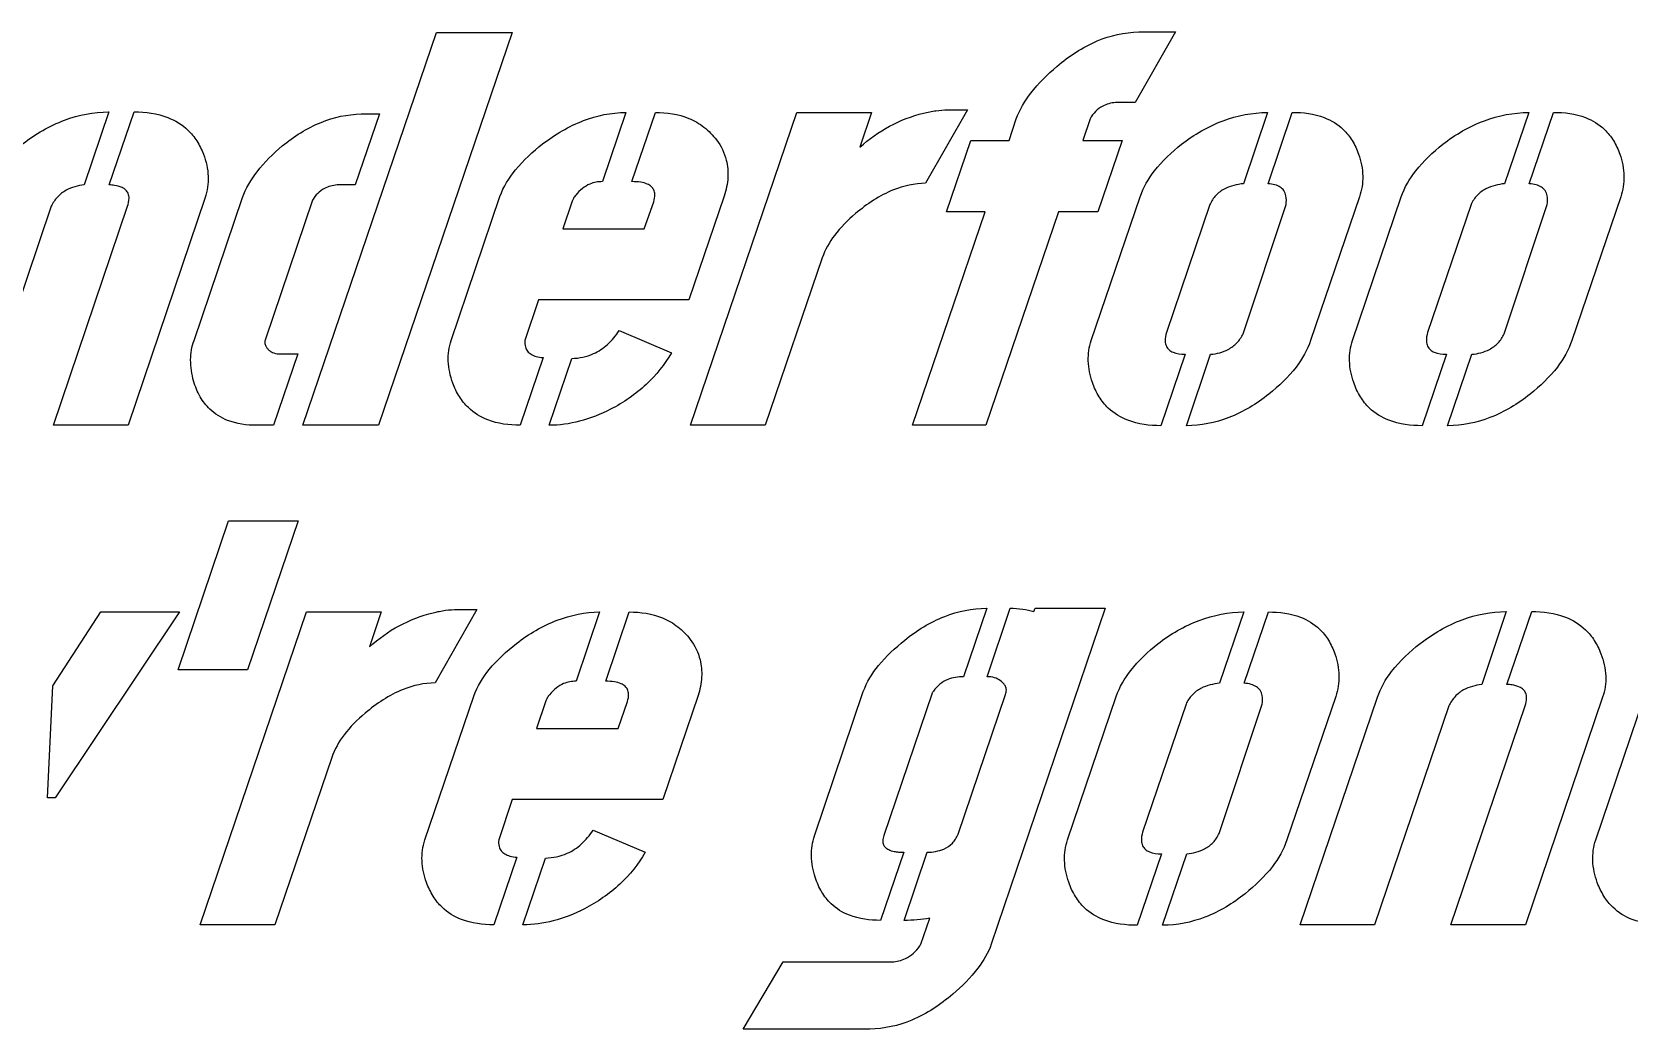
# Model space of a CAD drawing. Header units: inches. Extents: x 3.1 to 35.1, y -33.5 to 2.5.
# Drawn here: x 24.89 to 30.08, y -22.82 to -19.58 of the extents above; entities that cross this region are included whole.
import ezdxf

# ---------------------------------------------------------------- set-up
doc = ezdxf.new("R2010")
doc.units = ezdxf.units.IN
doc.header["$MEASUREMENT"] = 0

msp = doc.modelspace()

# ---------------------------------------------------------------- linework, layer by layer
for p, q in [((25.1384, -19.8371), (25.0583, -20.0746)), ((25.1397, -20.0746), (25.2211, -19.8371)), ((26.8206, -19.8385), (26.7445, -20.0639)), ((26.8406, -20.0639), (26.9166, -19.8385)), ((28.9084, -19.8385), (28.8297, -20.0706)), ((28.9097, -20.0706), (28.9884, -19.8385)), ((29.7582, -19.8385), (29.6794, -20.0706)), ((29.7595, -20.0706), (29.8382, -19.8385)), ((25.4158, -20.5802), (25.5733, -20.1159)), ((25.8014, -20.1239), (25.648, -20.5762)), ((26.2523, -20.5802), (26.411, -20.1119)), ((28.3347, -20.5802), (28.4935, -20.1133)), ((28.7203, -20.1386), (28.5789, -20.5548)), ((28.8283, -20.5588), (28.9684, -20.1386)), ((29.2072, -20.1133), (29.0484, -20.5802)), ((29.1845, -20.5802), (29.3433, -20.1133)), ((29.5701, -20.1386), (29.4286, -20.5548)), ((29.6781, -20.5588), (29.8182, -20.1386)), ((30.057, -20.1133), (29.8982, -20.5802)), ((26.7992, -20.5482), (26.9687, -20.6202)), ((28.6402, -20.6255), (28.5615, -20.8577)), ((28.6442, -20.8577), (28.7229, -20.6255)), ((29.49, -20.6255), (29.4113, -20.8577)), ((29.494, -20.8577), (29.5727, -20.6255)), ((26.5511, -20.6362), (26.4764, -20.8563)), ((26.5711, -20.8563), (26.6445, -20.6389)), ((27.9945, -21.4515), (27.9185, -21.6742)), ((27.9959, -21.6742), (28.0706, -21.4515)), ((26.7352, -21.4635), (26.6592, -21.6889)), ((26.7552, -21.6889), (26.8313, -21.4635)), ((28.831, -21.4635), (28.7523, -21.6956)), ((28.8323, -21.6956), (28.911, -21.4635)), ((29.6848, -21.4621), (29.6047, -21.6996)), ((29.6861, -21.6996), (29.7675, -21.4621)), ((26.1669, -22.2052), (26.3257, -21.7369)), ((27.4342, -22.1918), (27.593, -21.7223)), ((27.8171, -21.7276), (27.6597, -22.1905)), ((27.9012, -22.1865), (28.0559, -21.7316)), ((28.2574, -22.2052), (28.4161, -21.7383)), ((28.6429, -21.7636), (28.5015, -22.1798)), ((28.7509, -22.1838), (28.891, -21.7636)), ((29.1298, -21.7383), (28.9711, -22.2052)), ((29.9756, -22.2052), (30.1344, -21.7369)), ((26.7139, -22.1732), (26.8833, -22.2452)), ((26.4657, -22.2612), (26.391, -22.4813)), ((26.4857, -22.4813), (26.5591, -22.2639)), ((27.7251, -22.2452), (27.649, -22.4667)), ((27.7264, -22.4667), (27.8011, -22.2452)), ((28.5628, -22.2505), (28.4841, -22.4827)), ((28.5668, -22.4827), (28.6456, -22.2505)), ((27.7798, -22.544), (27.8091, -22.46))]:
    msp.add_line(p, q)
for points in [[(26.2043, -19.5783), (26.4511, -19.5783), (26.0162, -20.8563), (25.7694, -20.8563)], [(25.5279, -21.1673), (25.7547, -21.1673), (25.5893, -21.6516), (25.3638, -21.6516)], [(25.113, -21.4635), (25.3691, -21.4635), (24.9636, -22.0678), (24.9396, -22.0678), (24.9569, -21.7036)]]:
    msp.add_lwpolyline(points, close=True)
for points in [[(28.4895, -19.577), (28.6082, -19.577), (28.4775, -19.8064), (28.4134, -19.8064)], [(25.9601, -19.8438), (26.0188, -19.8438), (25.9401, -20.0746), (25.8814, -20.0746)], [(27.4596, -20.312), (27.2742, -20.8563), (27.0314, -20.8563), (27.3769, -19.8385), (27.6197, -19.8385), (27.5823, -19.9519)], [(27.8678, -19.8305), (27.9318, -19.8305), (27.7958, -20.0693)], [(28.3307, -19.8598), (28.3067, -19.9305), (28.4348, -19.9305), (28.3561, -20.1626), (28.228, -20.1626), (27.9919, -20.8563), (27.7531, -20.8563), (27.9892, -20.1626), (27.8638, -20.1626), (27.9425, -19.9305), (28.0679, -19.9305), (28.0906, -19.8598)], [(24.9516, -20.144), (24.7101, -20.8563), (24.4673, -20.8563), (24.7195, -20.1159)], [(25.4519, -20.1159), (25.2011, -20.8563), (24.9583, -20.8563), (25.1997, -20.144)], [(27.1408, -20.1106), (27.026, -20.4481), (26.5364, -20.4481), (26.4924, -20.5802)], [(26.6458, -20.1279), (26.6151, -20.2173), (26.8806, -20.2173), (26.9113, -20.1293)], [(25.6987, -20.6242), (25.7533, -20.6242), (25.6746, -20.8563), (25.6199, -20.8563)], [(26.2723, -21.4555), (26.3363, -21.4555), (26.2003, -21.6943)], [(28.148, -21.4621), (28.152, -21.4515), (28.3801, -21.4515), (28.0092, -22.544)], [(25.8641, -21.937), (25.6786, -22.4813), (25.4358, -22.4813), (25.7814, -21.4635), (26.0242, -21.4635), (25.9868, -21.5769)], [(27.0554, -21.7356), (26.9406, -22.0731), (26.4511, -22.0731), (26.407, -22.2052)], [(26.5604, -21.7529), (26.5298, -21.8423), (26.7952, -21.8423), (26.8259, -21.7543)], [(29.498, -21.769), (29.2566, -22.4813), (29.0138, -22.4813), (29.2659, -21.7409)], [(29.9983, -21.7409), (29.7475, -22.4813), (29.5047, -22.4813), (29.7461, -21.769)], [(27.6143, -22.8202), (27.2021, -22.8202), (27.3329, -22.6014), (27.6864, -22.6014)]]:
    msp.add_lwpolyline(points)
for points, knots in [([(28.2227, -19.689), (28.2623, -19.6555), (28.3062, -19.6265), (28.3974, -19.5881), (28.4425, -19.5779), (28.4895, -19.577)], [0, 0, 0, 0, 0.395762, 0.395762, 0.7536368, 0.7536368, 0.7536368, 0.7536368]), ([(28.0906, -19.8598), (28.1014, -19.8295), (28.1186, -19.8012), (28.1627, -19.7442), (28.1924, -19.715), (28.2227, -19.689)], [0, 0, 0, 0, 0.2452932, 0.2452932, 0.5496354, 0.5496354, 0.5496354, 0.5496354]), ([(24.8582, -19.9412), (24.9, -19.909), (24.9455, -19.8822), (25.0412, -19.8466), (25.089, -19.8376), (25.1384, -19.8371)], [0, 0, 0, 0, 0.4017642, 0.4017642, 0.7778119, 0.7778119, 0.7778119, 0.7778119]), ([(25.2211, -19.8371), (25.2581, -19.8371), (25.296, -19.8419), (25.3551, -19.8648), (25.3771, -19.8783), (25.407, -19.907), (25.4165, -19.9187), (25.4335, -19.945), (25.4407, -19.9595), (25.4465, -19.9745)], [0, 0, 0, 0, 0.2823979, 0.2823979, 0.4822479, 0.4822479, 0.5978415, 0.5978415, 0.7206222, 0.7206222, 0.7206222, 0.7206222]), ([(25.7027, -19.9479), (25.741, -19.9165), (25.7831, -19.8897), (25.8711, -19.8541), (25.9148, -19.8447), (25.9601, -19.8438)], [0, 0, 0, 0, 0.3773323, 0.3773323, 0.7228681, 0.7228681, 0.7228681, 0.7228681]), ([(26.5498, -19.9412), (26.5905, -19.91), (26.6349, -19.8837), (26.7272, -19.8486), (26.7731, -19.8394), (26.8206, -19.8385)], [0, 0, 0, 0, 0.3909347, 0.3909347, 0.7525892, 0.7525892, 0.7525892, 0.7525892]), ([(26.9166, -19.8385), (26.9538, -19.8385), (26.991, -19.8439), (27.0431, -19.8654), (27.0596, -19.8749), (27.0902, -19.8986), (27.1036, -19.9124), (27.1154, -19.9278)], [0, 0, 0, 0, 0.2832723, 0.2832723, 0.4295154, 0.4295154, 0.577475, 0.577475, 0.577475, 0.577475]), ([(27.5823, -19.9519), (27.6117, -19.9251), (27.6437, -19.9022), (27.7137, -19.8647), (27.7506, -19.8508), (27.7891, -19.8411)], [0, 0, 0, 0, 0.3023699, 0.3023699, 0.6049017, 0.6049017, 0.6049017, 0.6049017]), ([(27.7891, -19.8411), (27.8024, -19.8377), (27.8159, -19.835), (27.8422, -19.8314), (27.855, -19.8305), (27.8678, -19.8305)], [0, 0, 0, 0, 0.104504, 0.104504, 0.2022604, 0.2022604, 0.2022604, 0.2022604]), ([(28.4134, -19.8064), (28.3989, -19.8078), (28.3848, -19.8115), (28.3633, -19.8228), (28.3557, -19.8285), (28.3416, -19.8426), (28.3357, -19.8509), (28.3307, -19.8598)], [0, 0, 0, 0, 0.1111193, 0.1111193, 0.1850318, 0.1850318, 0.2627483, 0.2627483, 0.2627483, 0.2627483]), ([(28.6282, -19.9425), (28.6695, -19.9105), (28.7146, -19.884), (28.8103, -19.8485), (28.8586, -19.8394), (28.9084, -19.8385)], [0, 0, 0, 0, 0.3985626, 0.3985626, 0.778081, 0.778081, 0.778081, 0.778081]), ([(28.9884, -19.8385), (29.0237, -19.8385), (29.0599, -19.843), (29.1159, -19.8646), (29.1367, -19.8773), (29.1657, -19.905), (29.1753, -19.917), (29.1921, -19.944), (29.199, -19.959), (29.2045, -19.9745)], [0, 0, 0, 0, 0.2689088, 0.2689088, 0.4572179, 0.4572179, 0.5745393, 0.5745393, 0.6998636, 0.6998636, 0.6998636, 0.6998636]), ([(29.478, -19.9425), (29.5193, -19.9105), (29.5644, -19.884), (29.6601, -19.8485), (29.7083, -19.8394), (29.7582, -19.8385)], [0, 0, 0, 0, 0.3985626, 0.3985626, 0.778081, 0.778081, 0.778081, 0.778081]), ([(29.8382, -19.8385), (29.8735, -19.8385), (29.9096, -19.843), (29.9657, -19.8646), (29.9865, -19.8773), (30.0155, -19.905), (30.025, -19.917), (30.0419, -19.944), (30.0488, -19.959), (30.0543, -19.9745)], [0, 0, 0, 0, 0.2689088, 0.2689088, 0.4572179, 0.4572179, 0.5745393, 0.5745393, 0.6998636, 0.6998636, 0.6998636, 0.6998636]), ([(25.5733, -20.1159), (25.5843, -20.0856), (25.6013, -20.0575), (25.6446, -20.0012), (25.6731, -19.973), (25.7027, -19.9479)], [0, 0, 0, 0, 0.2461262, 0.2461262, 0.5419282, 0.5419282, 0.5419282, 0.5419282]), ([(26.411, -20.1119), (26.4226, -20.0806), (26.4407, -20.0518), (26.4872, -19.9945), (26.518, -19.9662), (26.5498, -19.9412)], [0, 0, 0, 0, 0.2547163, 0.2547163, 0.5628556, 0.5628556, 0.5628556, 0.5628556]), ([(27.1154, -19.9278), (27.1303, -19.9479), (27.1414, -19.9698), (27.1521, -20.0124), (27.1536, -20.0311), (27.1513, -20.0706), (27.1471, -20.091), (27.1408, -20.1106)], [0, 0, 0, 0, 0.1902216, 0.1902216, 0.3344606, 0.3344606, 0.4917357, 0.4917357, 0.4917357, 0.4917357]), ([(28.4935, -20.1133), (28.5038, -20.0827), (28.5205, -20.0546), (28.5654, -19.9969), (28.5964, -19.9679), (28.6282, -19.9425)], [0, 0, 0, 0, 0.2461082, 0.2461082, 0.55703, 0.55703, 0.55703, 0.55703]), ([(29.3433, -20.1133), (29.3536, -20.0827), (29.3703, -20.0546), (29.4152, -19.9969), (29.4461, -19.9679), (29.478, -19.9425)], [0, 0, 0, 0, 0.2461082, 0.2461082, 0.55703, 0.55703, 0.55703, 0.55703]), ([(25.4465, -19.9745), (25.4553, -19.9979), (25.4609, -20.0223), (25.4627, -20.0708), (25.4594, -20.0937), (25.4519, -20.1159)], [0, 0, 0, 0, 0.1903067, 0.1903067, 0.3696106, 0.3696106, 0.3696106, 0.3696106]), ([(29.2045, -19.9745), (29.2125, -19.9976), (29.2174, -20.0215), (29.2183, -20.069), (29.2148, -20.0915), (29.2072, -20.1133)], [0, 0, 0, 0, 0.1859529, 0.1859529, 0.3619187, 0.3619187, 0.3619187, 0.3619187]), ([(30.0543, -19.9745), (30.0623, -19.9976), (30.0672, -20.0215), (30.0681, -20.069), (30.0645, -20.0915), (30.057, -20.1133)], [0, 0, 0, 0, 0.1859529, 0.1859529, 0.3619187, 0.3619187, 0.3619187, 0.3619187]), ([(25.0583, -20.0746), (25.038, -20.077), (25.0177, -20.0822), (24.9892, -20.0979), (24.9798, -20.1051), (24.9633, -20.1229), (24.9567, -20.1329), (24.9516, -20.144)], [0, 0, 0, 0, 0.1560635, 0.1560635, 0.2476513, 0.2476513, 0.3401971, 0.3401971, 0.3401971, 0.3401971]), ([(25.157, -20.0759), (25.1543, -20.0755), (25.1515, -20.0751), (25.1457, -20.0747), (25.1427, -20.0746), (25.1397, -20.0746)], [0, 0, 0, 0, 0.02131891, 0.02131891, 0.04418836, 0.04418836, 0.04418836, 0.04418836]), ([(25.1997, -20.144), (25.2025, -20.1358), (25.2046, -20.1267), (25.2045, -20.1127), (25.2037, -20.1075), (25.1999, -20.0984), (25.1974, -20.0947), (25.1905, -20.0879), (25.1862, -20.0851), (25.174, -20.0793), (25.1653, -20.0772), (25.157, -20.0759)], [0, 0, 0, 0, 0.0660233, 0.0660233, 0.1066, 0.1066, 0.1410144, 0.1410144, 0.1800168, 0.1800168, 0.2438574, 0.2438574, 0.2438574, 0.2438574]), ([(25.8814, -20.0746), (25.8669, -20.076), (25.8528, -20.0798), (25.832, -20.0908), (25.8249, -20.096), (25.8118, -20.1087), (25.8062, -20.116), (25.8014, -20.1239)], [0, 0, 0, 0, 0.1114576, 0.1114576, 0.1792602, 0.1792602, 0.2499428, 0.2499428, 0.2499428, 0.2499428]), ([(26.7445, -20.0639), (26.7304, -20.0639), (26.7167, -20.0663), (26.6949, -20.0754), (26.6868, -20.0803), (26.6713, -20.0925), (26.6642, -20.0999), (26.6578, -20.1079)], [0, 0, 0, 0, 0.1076722, 0.1076722, 0.1801889, 0.1801889, 0.2580855, 0.2580855, 0.2580855, 0.2580855]), ([(26.9113, -20.1293), (26.9136, -20.1216), (26.9153, -20.1133), (26.9146, -20.1003), (26.9136, -20.0954), (26.9095, -20.0868), (26.9069, -20.0833), (26.8998, -20.0767), (26.8952, -20.0739), (26.8836, -20.0689), (26.8761, -20.0671), (26.8596, -20.0644), (26.8499, -20.0639), (26.8406, -20.0639)], [0, 0, 0, 0, 0.0608787, 0.0608787, 0.0994011, 0.0994011, 0.1331243, 0.1331243, 0.173307, 0.173307, 0.2293628, 0.2293628, 0.3002935, 0.3002935, 0.3002935, 0.3002935]), ([(27.7958, -20.0693), (27.7596, -20.0697), (27.7248, -20.0774), (27.6461, -20.1088), (27.6047, -20.1366), (27.5676, -20.168)], [0, 0, 0, 0, 0.2753079, 0.2753079, 0.6454451, 0.6454451, 0.6454451, 0.6454451]), ([(28.8297, -20.0706), (28.8087, -20.0726), (28.7875, -20.0774), (28.758, -20.0927), (28.7483, -20.0998), (28.7317, -20.1175), (28.7252, -20.1275), (28.7203, -20.1386)], [0, 0, 0, 0, 0.160242, 0.160242, 0.2527267, 0.2527267, 0.3450006, 0.3450006, 0.3450006, 0.3450006]), ([(28.9684, -20.1386), (28.9698, -20.1292), (28.9701, -20.1193), (28.9669, -20.104), (28.9647, -20.0983), (28.9581, -20.0887), (28.9542, -20.0849), (28.9444, -20.0783), (28.9384, -20.0759), (28.925, -20.0721), (28.9173, -20.071), (28.9097, -20.0706)], [0, 0, 0, 0, 0.072211, 0.072211, 0.1189479, 0.1189479, 0.1607822, 0.1607822, 0.2089887, 0.2089887, 0.2667635, 0.2667635, 0.2667635, 0.2667635]), ([(29.6794, -20.0706), (29.6585, -20.0726), (29.6373, -20.0774), (29.6078, -20.0927), (29.5981, -20.0998), (29.5815, -20.1175), (29.575, -20.1275), (29.5701, -20.1386)], [0, 0, 0, 0, 0.160242, 0.160242, 0.2527267, 0.2527267, 0.3450006, 0.3450006, 0.3450006, 0.3450006]), ([(29.8182, -20.1386), (29.8196, -20.1292), (29.8199, -20.1193), (29.8167, -20.104), (29.8145, -20.0983), (29.8079, -20.0887), (29.804, -20.0849), (29.7942, -20.0783), (29.7882, -20.0759), (29.7748, -20.0721), (29.7671, -20.071), (29.7595, -20.0706)], [0, 0, 0, 0, 0.072211, 0.072211, 0.1189479, 0.1189479, 0.1607822, 0.1607822, 0.2089887, 0.2089887, 0.2667635, 0.2667635, 0.2667635, 0.2667635]), ([(26.6578, -20.1079), (26.655, -20.1111), (26.6524, -20.1146), (26.6483, -20.1213), (26.6468, -20.1246), (26.6458, -20.1279)], [0, 0, 0, 0, 0.03242563, 0.03242563, 0.0592663, 0.0592663, 0.0592663, 0.0592663]), ([(27.5676, -20.168), (27.5426, -20.189), (27.5189, -20.2125), (27.4825, -20.2611), (27.4686, -20.2855), (27.4596, -20.312)], [0, 0, 0, 0, 0.2487959, 0.2487959, 0.462033, 0.462033, 0.462033, 0.462033]), ([(26.6445, -20.6389), (26.6691, -20.6382), (26.6929, -20.6334), (26.7322, -20.6159), (26.7473, -20.6058), (26.7758, -20.5803), (26.7884, -20.5648), (26.7992, -20.5482)], [0, 0, 0, 0, 0.1875295, 0.1875295, 0.3274403, 0.3274403, 0.4788506, 0.4788506, 0.4788506, 0.4788506]), ([(28.5789, -20.5548), (28.5763, -20.5637), (28.5745, -20.5734), (28.5753, -20.5884), (28.5765, -20.5939), (28.5809, -20.6034), (28.5837, -20.6071), (28.5913, -20.614), (28.596, -20.6167), (28.6123, -20.6236), (28.6263, -20.6253), (28.6402, -20.6255)], [0, 0, 0, 0, 0.0704499, 0.0704499, 0.1135772, 0.1135772, 0.1499857, 0.1499857, 0.1909354, 0.1909354, 0.2848872, 0.2848872, 0.2848872, 0.2848872]), ([(28.7229, -20.6255), (28.7428, -20.6235), (28.7626, -20.6187), (28.7907, -20.6038), (28.8001, -20.5968), (28.8166, -20.5795), (28.8232, -20.5697), (28.8283, -20.5588)], [0, 0, 0, 0, 0.1521388, 0.1521388, 0.2423655, 0.2423655, 0.3335814, 0.3335814, 0.3335814, 0.3335814]), ([(29.4286, -20.5548), (29.4261, -20.5637), (29.4243, -20.5734), (29.4251, -20.5884), (29.4262, -20.5939), (29.4307, -20.6034), (29.4335, -20.6071), (29.4411, -20.614), (29.4457, -20.6167), (29.4621, -20.6236), (29.476, -20.6253), (29.49, -20.6255)], [0, 0, 0, 0, 0.0704499, 0.0704499, 0.1135772, 0.1135772, 0.1499857, 0.1499857, 0.1909354, 0.1909354, 0.2848872, 0.2848872, 0.2848872, 0.2848872]), ([(29.5727, -20.6255), (29.5926, -20.6235), (29.6124, -20.6187), (29.6405, -20.6038), (29.6499, -20.5968), (29.6664, -20.5795), (29.6729, -20.5697), (29.6781, -20.5588)], [0, 0, 0, 0, 0.1521388, 0.1521388, 0.2423655, 0.2423655, 0.3335814, 0.3335814, 0.3335814, 0.3335814]), ([(25.4145, -20.7123), (25.4083, -20.6898), (25.4046, -20.6666), (25.405, -20.6216), (25.4086, -20.6006), (25.4158, -20.5802)], [0, 0, 0, 0, 0.177942, 0.177942, 0.3426327, 0.3426327, 0.3426327, 0.3426327]), ([(25.648, -20.5762), (25.6467, -20.58), (25.6461, -20.584), (25.6466, -20.5917), (25.6476, -20.5952), (25.6505, -20.6013), (25.6522, -20.6038), (25.6562, -20.6088), (25.6587, -20.6113), (25.6613, -20.6135)], [0, 0, 0, 0, 0.0308255, 0.0308255, 0.0590168, 0.0590168, 0.082026, 0.082026, 0.1081704, 0.1081704, 0.1081704, 0.1081704]), ([(25.6613, -20.6135), (25.6655, -20.6169), (25.6702, -20.6192), (25.6827, -20.6234), (25.6908, -20.6242), (25.6987, -20.6242)], [0, 0, 0, 0, 0.0405309, 0.0405309, 0.1003683, 0.1003683, 0.1003683, 0.1003683]), ([(26.2576, -20.7189), (26.2493, -20.6959), (26.2439, -20.672), (26.2421, -20.6245), (26.2451, -20.6021), (26.2523, -20.5802)], [0, 0, 0, 0, 0.1864938, 0.1864938, 0.3619601, 0.3619601, 0.3619601, 0.3619601]), ([(26.4924, -20.5802), (26.4917, -20.5873), (26.4918, -20.5947), (26.4951, -20.6066), (26.4974, -20.6113), (26.5038, -20.6195), (26.5078, -20.6228), (26.5174, -20.6286), (26.5232, -20.6309), (26.5362, -20.6345), (26.5438, -20.6356), (26.5511, -20.6362)], [0, 0, 0, 0, 0.0546635, 0.0546635, 0.0945088, 0.0945088, 0.1339953, 0.1339953, 0.1804319, 0.1804319, 0.2366498, 0.2366498, 0.2366498, 0.2366498]), ([(26.9687, -20.6202), (26.9466, -20.6589), (26.9192, -20.6933), (26.8521, -20.7558), (26.813, -20.7824), (26.7712, -20.8043)], [0, 0, 0, 0, 0.3390638, 0.3390638, 0.6988259, 0.6988259, 0.6988259, 0.6988259]), ([(28.3387, -20.7176), (28.3308, -20.6946), (28.3258, -20.6708), (28.3244, -20.6239), (28.3275, -20.6017), (28.3347, -20.5802)], [0, 0, 0, 0, 0.1849979, 0.1849979, 0.3579647, 0.3579647, 0.3579647, 0.3579647]), ([(29.0484, -20.5802), (29.0381, -20.6117), (29.0213, -20.6406), (28.9759, -20.6996), (28.9447, -20.7291), (28.9124, -20.7549)], [0, 0, 0, 0, 0.2524055, 0.2524055, 0.5679557, 0.5679557, 0.5679557, 0.5679557]), ([(29.1885, -20.7176), (29.1806, -20.6946), (29.1755, -20.6708), (29.1742, -20.6239), (29.1773, -20.6017), (29.1845, -20.5802)], [0, 0, 0, 0, 0.1849979, 0.1849979, 0.3579647, 0.3579647, 0.3579647, 0.3579647]), ([(29.8982, -20.5802), (29.8879, -20.6117), (29.8711, -20.6406), (29.8256, -20.6996), (29.7945, -20.7291), (29.7622, -20.7549)], [0, 0, 0, 0, 0.2524055, 0.2524055, 0.5679557, 0.5679557, 0.5679557, 0.5679557]), ([(25.6199, -20.8563), (25.5877, -20.8563), (25.5549, -20.8521), (25.5032, -20.8319), (25.4838, -20.8198), (25.4548, -20.7918), (25.4446, -20.7784), (25.4268, -20.7475), (25.4198, -20.7301), (25.4145, -20.7123)], [0, 0, 0, 0, 0.2456391, 0.2456391, 0.4226969, 0.4226969, 0.5523402, 0.5523402, 0.6940037, 0.6940037, 0.6940037, 0.6940037]), ([(26.4764, -20.8563), (26.4408, -20.8563), (26.4045, -20.8517), (26.3477, -20.8296), (26.3265, -20.8166), (26.2971, -20.7883), (26.2875, -20.7763), (26.2704, -20.7493), (26.2633, -20.7344), (26.2576, -20.7189)], [0, 0, 0, 0, 0.2710846, 0.2710846, 0.4640273, 0.4640273, 0.5815354, 0.5815354, 0.7070764, 0.7070764, 0.7070764, 0.7070764]), ([(28.5615, -20.8577), (28.525, -20.8577), (28.4874, -20.8531), (28.4297, -20.8309), (28.4084, -20.818), (28.3785, -20.7896), (28.3686, -20.7772), (28.3513, -20.7492), (28.3442, -20.7337), (28.3387, -20.7176)], [0, 0, 0, 0, 0.2783594, 0.2783594, 0.4708585, 0.4708585, 0.592179, 0.592179, 0.7216749, 0.7216749, 0.7216749, 0.7216749]), ([(29.4113, -20.8577), (29.3748, -20.8577), (29.3372, -20.8531), (29.2795, -20.8309), (29.2581, -20.818), (29.2283, -20.7896), (29.2184, -20.7772), (29.2011, -20.7492), (29.194, -20.7337), (29.1885, -20.7176)], [0, 0, 0, 0, 0.2783594, 0.2783594, 0.4708585, 0.4708585, 0.592179, 0.592179, 0.7216749, 0.7216749, 0.7216749, 0.7216749]), ([(28.9124, -20.7549), (28.8728, -20.7866), (28.8293, -20.8132), (28.7376, -20.8483), (28.6917, -20.8572), (28.6442, -20.8577)], [0, 0, 0, 0, 0.3865927, 0.3865927, 0.7484413, 0.7484413, 0.7484413, 0.7484413]), ([(29.7622, -20.7549), (29.7225, -20.7866), (29.6791, -20.8132), (29.5874, -20.8483), (29.5415, -20.8572), (29.494, -20.8577)], [0, 0, 0, 0, 0.3865927, 0.3865927, 0.7484413, 0.7484413, 0.7484413, 0.7484413]), ([(26.7712, -20.8043), (26.7389, -20.8207), (26.705, -20.8342), (26.6375, -20.8517), (26.6045, -20.8563), (26.5711, -20.8563)], [0, 0, 0, 0, 0.2765005, 0.2765005, 0.5311561, 0.5311561, 0.5311561, 0.5311561]), ([(26.1936, -21.4661), (26.2069, -21.4627), (26.2203, -21.46), (26.2467, -21.4564), (26.2595, -21.4555), (26.2723, -21.4555)], [0, 0, 0, 0, 0.104504, 0.104504, 0.2022604, 0.2022604, 0.2022604, 0.2022604]), ([(27.7277, -21.5555), (27.7672, -21.5235), (27.8105, -21.4966), (27.9018, -21.461), (27.9473, -21.4519), (27.9945, -21.4515)], [0, 0, 0, 0, 0.38692, 0.38692, 0.7465498, 0.7465498, 0.7465498, 0.7465498]), ([(28.0706, -21.4515), (28.0844, -21.4515), (28.0983, -21.4522), (28.1241, -21.4558), (28.1362, -21.4584), (28.148, -21.4621)], [0, 0, 0, 0, 0.1050247, 0.1050247, 0.1987232, 0.1987232, 0.1987232, 0.1987232]), ([(25.9868, -21.5769), (26.0161, -21.5501), (26.0482, -21.5272), (26.1182, -21.4897), (26.1551, -21.4758), (26.1936, -21.4661)], [0, 0, 0, 0, 0.3023699, 0.3023699, 0.6049017, 0.6049017, 0.6049017, 0.6049017]), ([(26.4644, -21.5662), (26.5051, -21.535), (26.5495, -21.5087), (26.6419, -21.4736), (26.6877, -21.4644), (26.7352, -21.4635)], [0, 0, 0, 0, 0.3909347, 0.3909347, 0.7525892, 0.7525892, 0.7525892, 0.7525892]), ([(26.8313, -21.4635), (26.8684, -21.4635), (26.9056, -21.4689), (26.9578, -21.4904), (26.9743, -21.4999), (27.0048, -21.5236), (27.0183, -21.5374), (27.03, -21.5528)], [0, 0, 0, 0, 0.2832723, 0.2832723, 0.4295154, 0.4295154, 0.577475, 0.577475, 0.577475, 0.577475]), ([(28.5508, -21.5675), (28.5922, -21.5355), (28.6372, -21.509), (28.7329, -21.4735), (28.7812, -21.4644), (28.831, -21.4635)], [0, 0, 0, 0, 0.3985626, 0.3985626, 0.778081, 0.778081, 0.778081, 0.778081]), ([(28.911, -21.4635), (28.9463, -21.4635), (28.9825, -21.468), (29.0385, -21.4896), (29.0593, -21.5023), (29.0883, -21.53), (29.0979, -21.542), (29.1147, -21.569), (29.1217, -21.584), (29.1271, -21.5995)], [0, 0, 0, 0, 0.2689088, 0.2689088, 0.4572179, 0.4572179, 0.5745393, 0.5745393, 0.6998636, 0.6998636, 0.6998636, 0.6998636]), ([(29.4046, -21.5662), (29.4464, -21.534), (29.4919, -21.5072), (29.5876, -21.4716), (29.6354, -21.4626), (29.6848, -21.4621)], [0, 0, 0, 0, 0.4017642, 0.4017642, 0.7778119, 0.7778119, 0.7778119, 0.7778119]), ([(29.7675, -21.4621), (29.8046, -21.4621), (29.8424, -21.4669), (29.9015, -21.4898), (29.9235, -21.5033), (29.9534, -21.532), (29.9629, -21.5437), (29.9799, -21.57), (29.9871, -21.5845), (29.9929, -21.5995)], [0, 0, 0, 0, 0.2823979, 0.2823979, 0.4822479, 0.4822479, 0.5978415, 0.5978415, 0.7206222, 0.7206222, 0.7206222, 0.7206222]), ([(27.03, -21.5528), (27.045, -21.5729), (27.056, -21.5948), (27.0667, -21.6374), (27.0682, -21.6561), (27.0659, -21.6956), (27.0617, -21.716), (27.0554, -21.7356)], [0, 0, 0, 0, 0.1902216, 0.1902216, 0.3344606, 0.3344606, 0.4917357, 0.4917357, 0.4917357, 0.4917357]), ([(27.593, -21.7223), (27.6045, -21.6916), (27.6221, -21.6634), (27.6673, -21.6074), (27.697, -21.5798), (27.7277, -21.5555)], [0, 0, 0, 0, 0.2499175, 0.2499175, 0.5488683, 0.5488683, 0.5488683, 0.5488683]), ([(26.3257, -21.7369), (26.3372, -21.7056), (26.3553, -21.6768), (26.4018, -21.6195), (26.4327, -21.5912), (26.4644, -21.5662)], [0, 0, 0, 0, 0.2547163, 0.2547163, 0.5628556, 0.5628556, 0.5628556, 0.5628556]), ([(28.4161, -21.7383), (28.4265, -21.7077), (28.4432, -21.6796), (28.4881, -21.6219), (28.519, -21.5929), (28.5508, -21.5675)], [0, 0, 0, 0, 0.2461082, 0.2461082, 0.55703, 0.55703, 0.55703, 0.55703]), ([(29.1271, -21.5995), (29.1351, -21.6226), (29.14, -21.6465), (29.1409, -21.694), (29.1374, -21.7165), (29.1298, -21.7383)], [0, 0, 0, 0, 0.1859529, 0.1859529, 0.3619187, 0.3619187, 0.3619187, 0.3619187]), ([(29.2659, -21.7409), (29.2759, -21.7105), (29.2922, -21.6825), (29.3379, -21.623), (29.3708, -21.5926), (29.4046, -21.5662)], [0, 0, 0, 0, 0.2441904, 0.2441904, 0.571882, 0.571882, 0.571882, 0.571882]), ([(29.9929, -21.5995), (30.0017, -21.6229), (30.0073, -21.6473), (30.0092, -21.6958), (30.0059, -21.7187), (29.9983, -21.7409)], [0, 0, 0, 0, 0.1903067, 0.1903067, 0.3696106, 0.3696106, 0.3696106, 0.3696106]), ([(26.2003, -21.6943), (26.1641, -21.6947), (26.1292, -21.7024), (26.0506, -21.7338), (26.0091, -21.7616), (25.9721, -21.793)], [0, 0, 0, 0, 0.2753079, 0.2753079, 0.6454451, 0.6454451, 0.6454451, 0.6454451]), ([(26.6592, -21.6889), (26.645, -21.6889), (26.6313, -21.6913), (26.6095, -21.7004), (26.6014, -21.7053), (26.5859, -21.7175), (26.5788, -21.7249), (26.5725, -21.7329)], [0, 0, 0, 0, 0.1076722, 0.1076722, 0.1801889, 0.1801889, 0.2580855, 0.2580855, 0.2580855, 0.2580855]), ([(26.8259, -21.7543), (26.8283, -21.7466), (26.8299, -21.7383), (26.8292, -21.7253), (26.8282, -21.7204), (26.8241, -21.7118), (26.8215, -21.7083), (26.8144, -21.7017), (26.8098, -21.6989), (26.7982, -21.6939), (26.7907, -21.6921), (26.7742, -21.6894), (26.7645, -21.6889), (26.7552, -21.6889)], [0, 0, 0, 0, 0.0608787, 0.0608787, 0.0994011, 0.0994011, 0.1331243, 0.1331243, 0.173307, 0.173307, 0.2293628, 0.2293628, 0.3002935, 0.3002935, 0.3002935, 0.3002935]), ([(27.9185, -21.6742), (27.9011, -21.6742), (27.8839, -21.6768), (27.8585, -21.6872), (27.8499, -21.6922), (27.834, -21.705), (27.8271, -21.7125), (27.8211, -21.7209)], [0, 0, 0, 0, 0.132254, 0.132254, 0.2088333, 0.2088333, 0.2873367, 0.2873367, 0.2873367, 0.2873367]), ([(28.0399, -21.6876), (28.034, -21.683), (28.0274, -21.6797), (28.0124, -21.6752), (28.0041, -21.6742), (27.9959, -21.6742)], [0, 0, 0, 0, 0.0569536, 0.0569536, 0.1196219, 0.1196219, 0.1196219, 0.1196219]), ([(28.0559, -21.7316), (28.0576, -21.727), (28.0586, -21.7222), (28.0583, -21.7132), (28.0573, -21.7093), (28.0541, -21.7022), (28.0519, -21.6991), (28.0467, -21.693), (28.0434, -21.6901), (28.0399, -21.6876)], [0, 0, 0, 0, 0.0372206, 0.0372206, 0.0685337, 0.0685337, 0.0970594, 0.0970594, 0.1298019, 0.1298019, 0.1298019, 0.1298019]), ([(28.7523, -21.6956), (28.7314, -21.6976), (28.7101, -21.7024), (28.6807, -21.7177), (28.671, -21.7248), (28.6543, -21.7425), (28.6478, -21.7525), (28.6429, -21.7636)], [0, 0, 0, 0, 0.160242, 0.160242, 0.2527267, 0.2527267, 0.3450006, 0.3450006, 0.3450006, 0.3450006]), ([(28.891, -21.7636), (28.8924, -21.7542), (28.8927, -21.7443), (28.8895, -21.729), (28.8873, -21.7233), (28.8807, -21.7137), (28.8768, -21.7099), (28.867, -21.7033), (28.8611, -21.7009), (28.8477, -21.6971), (28.8399, -21.696), (28.8323, -21.6956)], [0, 0, 0, 0, 0.072211, 0.072211, 0.1189479, 0.1189479, 0.1607822, 0.1607822, 0.2089887, 0.2089887, 0.2667635, 0.2667635, 0.2667635, 0.2667635]), ([(29.6047, -21.6996), (29.5844, -21.702), (29.5641, -21.7072), (29.5356, -21.7229), (29.5262, -21.7301), (29.5097, -21.7479), (29.5032, -21.7579), (29.498, -21.769)], [0, 0, 0, 0, 0.1560635, 0.1560635, 0.2476513, 0.2476513, 0.3401971, 0.3401971, 0.3401971, 0.3401971]), ([(29.7035, -21.7009), (29.7007, -21.7005), (29.6979, -21.7001), (29.6921, -21.6997), (29.6891, -21.6996), (29.6861, -21.6996)], [0, 0, 0, 0, 0.02131891, 0.02131891, 0.04418836, 0.04418836, 0.04418836, 0.04418836]), ([(29.7461, -21.769), (29.7489, -21.7608), (29.751, -21.7517), (29.7509, -21.7377), (29.7501, -21.7325), (29.7463, -21.7234), (29.7438, -21.7197), (29.737, -21.7129), (29.7326, -21.7101), (29.7204, -21.7043), (29.7117, -21.7022), (29.7035, -21.7009)], [0, 0, 0, 0, 0.0660233, 0.0660233, 0.1066, 0.1066, 0.1410144, 0.1410144, 0.1800168, 0.1800168, 0.2438574, 0.2438574, 0.2438574, 0.2438574]), ([(26.5725, -21.7329), (26.5697, -21.7361), (26.567, -21.7396), (26.563, -21.7463), (26.5614, -21.7496), (26.5604, -21.7529)], [0, 0, 0, 0, 0.03242563, 0.03242563, 0.0592663, 0.0592663, 0.0592663, 0.0592663]), ([(27.8211, -21.7209), (27.8202, -21.7222), (27.8189, -21.7239), (27.8179, -21.7257), (27.8176, -21.7262), (27.8173, -21.7268), (27.8172, -21.727), (27.8171, -21.7273), (27.8171, -21.7275), (27.8171, -21.7276)], [0, 0, 0, 0, 0.01210681, 0.01210681, 0.01588518, 0.01588518, 0.01722591, 0.01722591, 0.0181866, 0.0181866, 0.0181866, 0.0181866]), ([(25.9721, -21.793), (25.9471, -21.814), (25.9234, -21.8375), (25.887, -21.8861), (25.8731, -21.9105), (25.8641, -21.937)], [0, 0, 0, 0, 0.2487959, 0.2487959, 0.462033, 0.462033, 0.462033, 0.462033]), ([(26.5591, -22.2639), (26.5837, -22.2632), (26.6076, -22.2584), (26.6468, -22.2409), (26.6619, -22.2308), (26.6904, -22.2053), (26.703, -22.1898), (26.7139, -22.1732)], [0, 0, 0, 0, 0.1875295, 0.1875295, 0.3274403, 0.3274403, 0.4788506, 0.4788506, 0.4788506, 0.4788506]), ([(28.5015, -22.1798), (28.4989, -22.1887), (28.4971, -22.1984), (28.4979, -22.2134), (28.4991, -22.2189), (28.5035, -22.2284), (28.5064, -22.2321), (28.5139, -22.239), (28.5186, -22.2417), (28.535, -22.2486), (28.5489, -22.2503), (28.5628, -22.2505)], [0, 0, 0, 0, 0.0704499, 0.0704499, 0.1135772, 0.1135772, 0.1499857, 0.1499857, 0.1909354, 0.1909354, 0.2848872, 0.2848872, 0.2848872, 0.2848872]), ([(28.6456, -22.2505), (28.6654, -22.2485), (28.6852, -22.2437), (28.7134, -22.2288), (28.7228, -22.2218), (28.7392, -22.2045), (28.7458, -22.1947), (28.7509, -22.1838)], [0, 0, 0, 0, 0.1521388, 0.1521388, 0.2423655, 0.2423655, 0.3335814, 0.3335814, 0.3335814, 0.3335814]), ([(26.1722, -22.3439), (26.1639, -22.3209), (26.1585, -22.297), (26.1567, -22.2495), (26.1598, -22.2271), (26.1669, -22.2052)], [0, 0, 0, 0, 0.1864938, 0.1864938, 0.3619601, 0.3619601, 0.3619601, 0.3619601]), ([(26.407, -22.2052), (26.4063, -22.2123), (26.4065, -22.2197), (26.4098, -22.2316), (26.412, -22.2363), (26.4184, -22.2445), (26.4224, -22.2478), (26.432, -22.2536), (26.4379, -22.2559), (26.4508, -22.2595), (26.4584, -22.2606), (26.4657, -22.2612)], [0, 0, 0, 0, 0.0546635, 0.0546635, 0.0945088, 0.0945088, 0.1339953, 0.1339953, 0.1804319, 0.1804319, 0.2366498, 0.2366498, 0.2366498, 0.2366498]), ([(27.4369, -22.3266), (27.4294, -22.304), (27.4247, -22.2807), (27.4238, -22.2346), (27.4271, -22.2129), (27.4342, -22.1918)], [0, 0, 0, 0, 0.1811839, 0.1811839, 0.3508348, 0.3508348, 0.3508348, 0.3508348]), ([(27.6597, -22.1905), (27.6576, -22.1963), (27.6562, -22.2026), (27.6563, -22.2127), (27.657, -22.2166), (27.66, -22.2236), (27.6621, -22.2265), (27.6678, -22.2323), (27.6716, -22.2347), (27.6811, -22.2394), (27.6872, -22.2412), (27.6931, -22.2425)], [0, 0, 0, 0, 0.0467058, 0.0467058, 0.0771725, 0.0771725, 0.1046452, 0.1046452, 0.13887, 0.13887, 0.1848705, 0.1848705, 0.1848705, 0.1848705]), ([(27.8011, -22.2452), (27.8192, -22.2446), (27.8381, -22.2418), (27.8654, -22.23), (27.8751, -22.2238), (27.887, -22.2113), (27.8905, -22.2069), (27.8965, -22.1972), (27.8991, -22.192), (27.9012, -22.1865)], [0, 0, 0, 0, 0.138173, 0.138173, 0.2266526, 0.2266526, 0.2694104, 0.2694104, 0.3137987, 0.3137987, 0.3137987, 0.3137987]), ([(28.2614, -22.3426), (28.2534, -22.3196), (28.2484, -22.2958), (28.247, -22.2489), (28.2502, -22.2267), (28.2574, -22.2052)], [0, 0, 0, 0, 0.1849979, 0.1849979, 0.3579647, 0.3579647, 0.3579647, 0.3579647]), ([(28.9711, -22.2052), (28.9607, -22.2367), (28.9439, -22.2656), (28.8985, -22.3246), (28.8673, -22.3541), (28.835, -22.3799)], [0, 0, 0, 0, 0.2524055, 0.2524055, 0.5679557, 0.5679557, 0.5679557, 0.5679557]), ([(29.9809, -22.3439), (29.9726, -22.3209), (29.9672, -22.297), (29.9654, -22.2495), (29.9685, -22.2271), (29.9756, -22.2052)], [0, 0, 0, 0, 0.1864938, 0.1864938, 0.3619601, 0.3619601, 0.3619601, 0.3619601]), ([(26.8833, -22.2452), (26.8613, -22.2839), (26.8338, -22.3183), (26.7667, -22.3808), (26.7276, -22.4074), (26.6858, -22.4293)], [0, 0, 0, 0, 0.3390638, 0.3390638, 0.6988259, 0.6988259, 0.6988259, 0.6988259]), ([(27.6931, -22.2425), (27.6979, -22.2435), (27.7028, -22.2441), (27.7135, -22.245), (27.7193, -22.2452), (27.7251, -22.2452)], [0, 0, 0, 0, 0.03736007, 0.03736007, 0.08119062, 0.08119062, 0.08119062, 0.08119062]), ([(27.649, -22.4667), (27.6148, -22.4667), (27.5798, -22.4623), (27.5255, -22.4414), (27.5053, -22.4291), (27.4763, -22.4013), (27.4663, -22.3886), (27.4491, -22.3595), (27.4422, -22.3433), (27.4369, -22.3266)], [0, 0, 0, 0, 0.2606664, 0.2606664, 0.4428558, 0.4428558, 0.5667294, 0.5667294, 0.7002754, 0.7002754, 0.7002754, 0.7002754]), ([(26.391, -22.4813), (26.3554, -22.4813), (26.3191, -22.4767), (26.2623, -22.4546), (26.2411, -22.4416), (26.2117, -22.4133), (26.2021, -22.4013), (26.185, -22.3743), (26.1779, -22.3594), (26.1722, -22.3439)], [0, 0, 0, 0, 0.2710846, 0.2710846, 0.4640273, 0.4640273, 0.5815354, 0.5815354, 0.7070764, 0.7070764, 0.7070764, 0.7070764]), ([(28.4841, -22.4827), (28.4476, -22.4827), (28.4101, -22.4781), (28.3523, -22.4559), (28.331, -22.443), (28.3011, -22.4146), (28.2913, -22.4022), (28.2739, -22.3742), (28.2669, -22.3587), (28.2614, -22.3426)], [0, 0, 0, 0, 0.2783594, 0.2783594, 0.4708585, 0.4708585, 0.592179, 0.592179, 0.7216749, 0.7216749, 0.7216749, 0.7216749]), ([(28.835, -22.3799), (28.7954, -22.4116), (28.752, -22.4382), (28.6602, -22.4733), (28.6143, -22.4822), (28.5668, -22.4827)], [0, 0, 0, 0, 0.3865927, 0.3865927, 0.7484413, 0.7484413, 0.7484413, 0.7484413]), ([(30.1997, -22.4813), (30.1641, -22.4813), (30.1278, -22.4767), (30.071, -22.4546), (30.0498, -22.4416), (30.0204, -22.4133), (30.0108, -22.4013), (29.9937, -22.3743), (29.9866, -22.3594), (29.9809, -22.3439)], [0, 0, 0, 0, 0.2710846, 0.2710846, 0.4640273, 0.4640273, 0.5815354, 0.5815354, 0.7070764, 0.7070764, 0.7070764, 0.7070764]), ([(26.6858, -22.4293), (26.6535, -22.4457), (26.6196, -22.4592), (26.5521, -22.4767), (26.5192, -22.4813), (26.4857, -22.4813)], [0, 0, 0, 0, 0.2765005, 0.2765005, 0.5311561, 0.5311561, 0.5311561, 0.5311561]), ([(27.8091, -22.46), (27.7956, -22.4622), (27.7821, -22.4639), (27.7544, -22.4661), (27.7404, -22.4667), (27.7264, -22.4667)], [0, 0, 0, 0, 0.1042039, 0.1042039, 0.2110843, 0.2110843, 0.2110843, 0.2110843]), ([(27.7771, -22.5494), (27.7778, -22.5484), (27.7786, -22.5471), (27.7793, -22.5457), (27.7795, -22.5453), (27.7797, -22.5446), (27.7798, -22.5443), (27.7798, -22.544)], [0, 0, 0, 0, 0.00914647, 0.00914647, 0.01222054, 0.01222054, 0.01459697, 0.01459697, 0.01459697, 0.01459697]), ([(28.0092, -22.544), (27.9997, -22.5721), (27.9841, -22.5983), (27.9426, -22.6529), (27.9135, -22.6816), (27.8838, -22.7068)], [0, 0, 0, 0, 0.2259318, 0.2259318, 0.5231186, 0.5231186, 0.5231186, 0.5231186]), ([(27.6864, -22.6014), (27.7016, -22.6007), (27.7164, -22.5975), (27.7396, -22.5866), (27.748, -22.5809), (27.7639, -22.5668), (27.771, -22.5584), (27.7771, -22.5494)], [0, 0, 0, 0, 0.1164592, 0.1164592, 0.1947606, 0.1947606, 0.278217, 0.278217, 0.278217, 0.278217]), ([(27.8838, -22.7068), (27.8439, -22.741), (27.7996, -22.7708), (27.7073, -22.8096), (27.6618, -22.8197), (27.6143, -22.8202)], [0, 0, 0, 0, 0.4008491, 0.4008491, 0.7622564, 0.7622564, 0.7622564, 0.7622564])]:
    msp.add_open_spline(points, degree=3, knots=knots)

doc.saveas('drawing.dxf')
